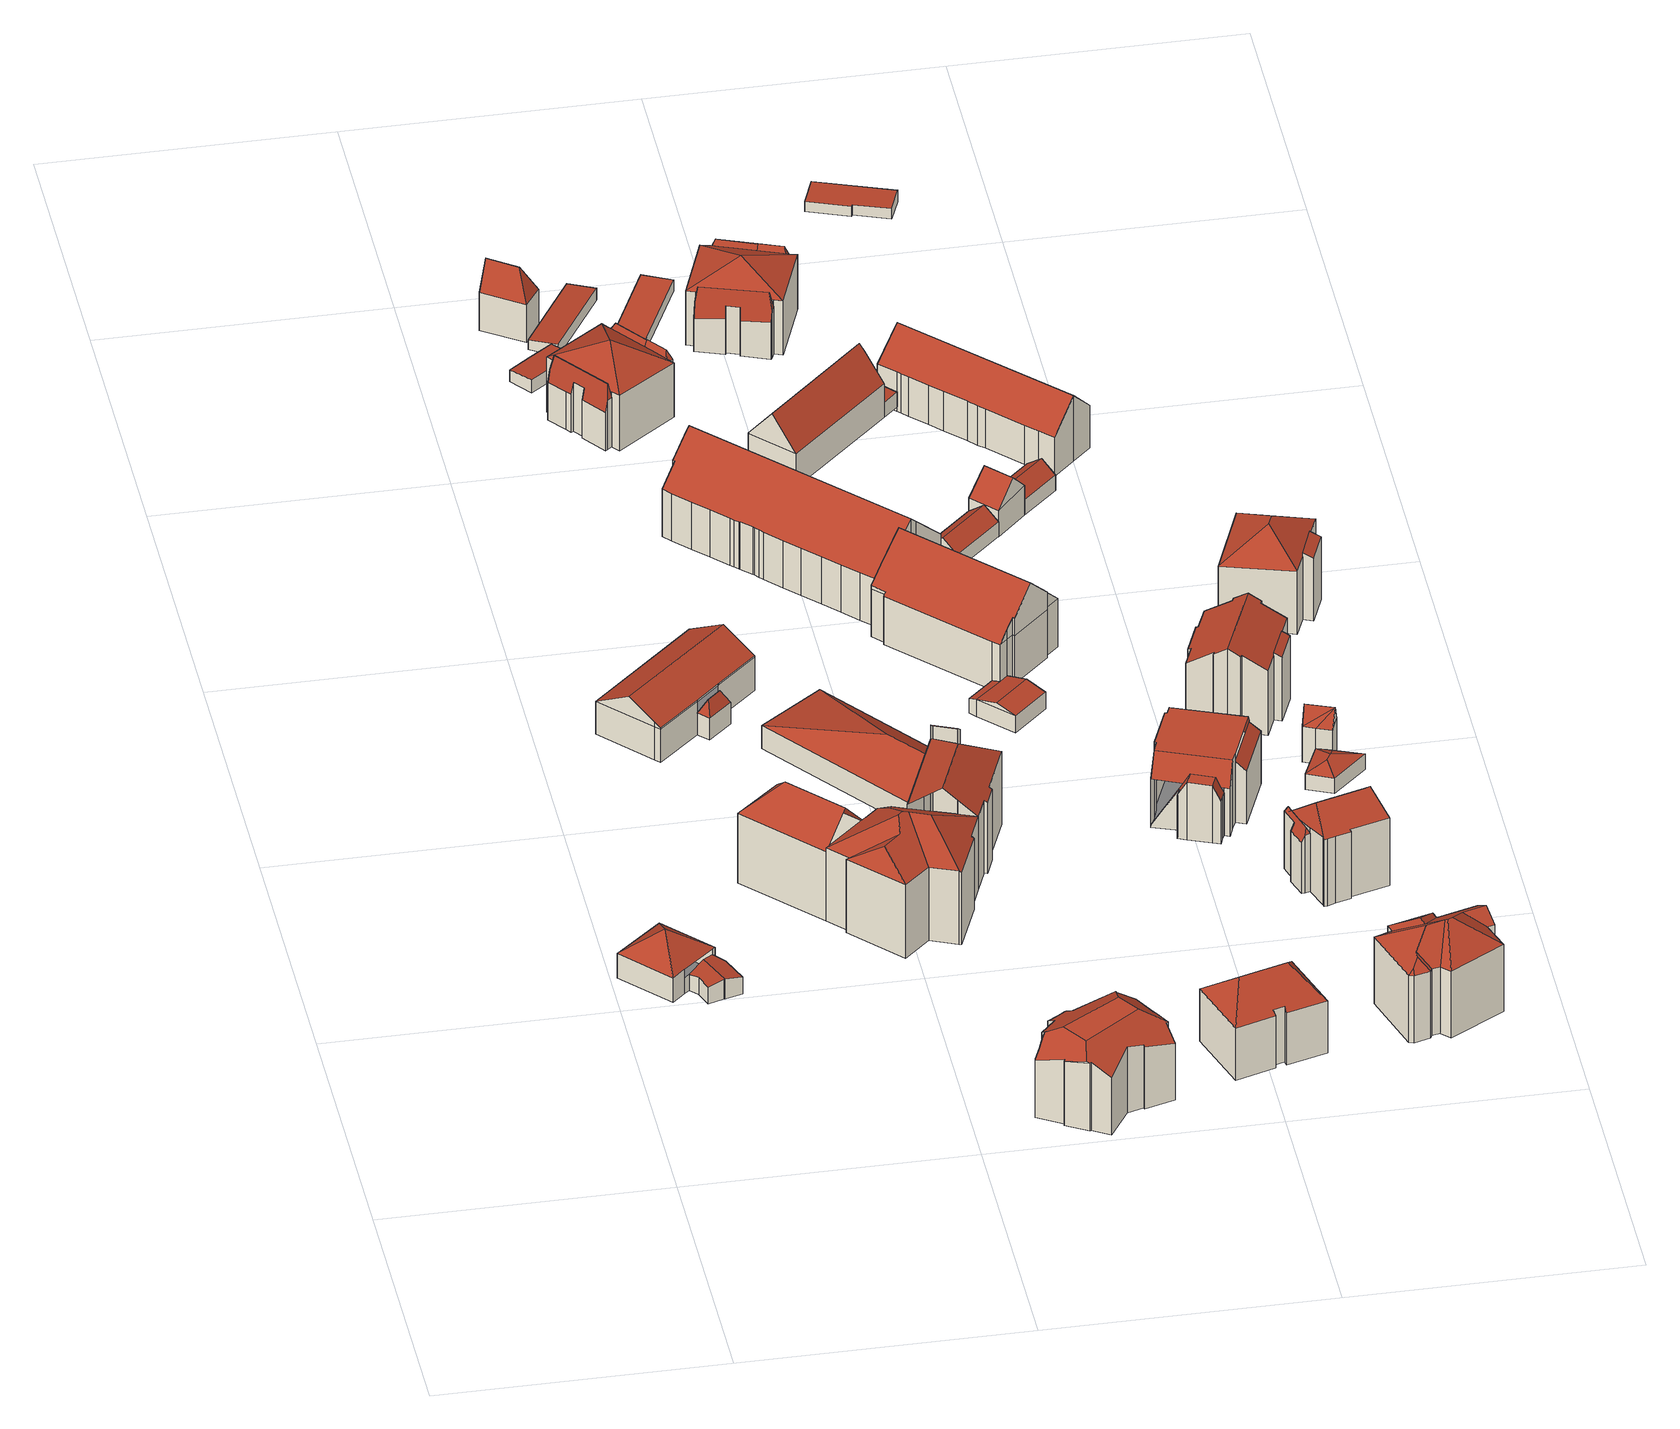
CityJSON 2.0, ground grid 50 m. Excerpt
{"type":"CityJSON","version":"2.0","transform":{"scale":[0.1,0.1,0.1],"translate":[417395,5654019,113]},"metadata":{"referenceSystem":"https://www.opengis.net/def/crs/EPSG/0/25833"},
"CityObjects":{
"building1":{"type":"Building","attributes":{"Gemeindeschluessel":14612000,"Geometrietyp2DReferenz":"3000","function":"31001_9998","roofType":"9999"},"children":["building1-1","building1-2"]},
"building1-1":{"type":"BuildingPart","attributes":{"Dachtyp_tdc":"tdcTentRoof","Dachneigung":38.1,"QualitaetDacherkennung":80,"Geometrietyp2DReferenz":"3000","measuredHeight":9.12,"roofType":"3500"},"parents":["building1"],"geometry":[{"type":"MultiSurface","lod":"2","boundaries":[[[0,1,2]],[[0,3,4,1]],[[3,5,6,4]],[[5,7,8,6]],[[7,9,10,8]],[[9,11,12,10]],[[11,13,12]],[[5,3,14]],[[7,5,14]],[[9,7,14]],[[3,0,11,9,14]],[[1,4,6,8,10,12,15]]],"semantics":{"surfaces":[{"type":"WallSurface"},{"type":"RoofSurface"},{"type":"GroundSurface"}],"values":[0,0,0,0,0,0,0,1,1,1,1,2]}}]},
"building1-2":{"type":"BuildingPart","attributes":{"Dachtyp_tdc":"tdcFreeFormRoof","Dachneigung":10.97,"QualitaetDacherkennung":78,"Geometrietyp2DReferenz":"3000","measuredHeight":3.93,"roofType":"5000"},"parents":["building1"],"geometry":[{"type":"MultiSurface","lod":"2","boundaries":[[[16,17,18,19]],[[17,2,1,18]],[[13,20,21,12]],[[20,22,23,21]],[[22,24,25,23]],[[24,26,27,25]],[[26,28,29,27]],[[28,16,19,29]],[[24,22,20,13,30]],[[30,17,2,17,16,28,26,24]],[[19,18,1,18,15,12,21,23,25,27,29]]],"semantics":{"surfaces":[{"type":"WallSurface"},{"type":"RoofSurface"},{"type":"GroundSurface"}],"values":[0,0,0,0,0,0,0,0,1,1,2]}}]},
"building2":{"type":"Building","attributes":{"Gemeindeschluessel":14612000,"Geometrietyp2DReferenz":"3000","function":"31001_3211","roofType":"9999"},"children":["building2-1","building2-2"]},
"building2-1":{"type":"BuildingPart","attributes":{"Dachtyp_tdc":"tdcGableRoof","Dachneigung":29.9,"QualitaetDacherkennung":83,"Geometrietyp2DReferenz":"3000","measuredHeight":10.41,"roofType":"3100"},"parents":["building2"],"geometry":[{"type":"MultiSurface","lod":"2","boundaries":[[[31,32,33,34]],[[32,35,36,37,33]],[[38,39,40,41,42]],[[39,43,44,40]],[[43,45,46,44]],[[45,31,34,46]],[[45,47,48,31]],[[49,50,51,48,47,52,53]],[[38,49,53,39]],[[39,53,52,43]],[[43,52,47,45]],[[32,51,50,35]],[[31,48,51,32]],[[35,50,49,38]],[[34,33,37,41,40,44,46]]],"semantics":{"surfaces":[{"type":"WallSurface"},{"type":"RoofSurface"},{"type":"GroundSurface"}],"values":[0,0,0,0,0,0,1,1,0,0,0,0,0,0,2]}}]},
"building2-2":{"type":"BuildingPart","attributes":{"Dachtyp_tdc":"tdcFreeFormRoof","Dachneigung":62.88,"QualitaetDacherkennung":18,"Geometrietyp2DReferenz":"3000","measuredHeight":6.8,"roofType":"5000"},"parents":["building2"],"geometry":[{"type":"MultiSurface","lod":"2","boundaries":[[[54,55,56,57]],[[55,42,41,56]],[[36,54,57,37]],[[58,59,36,42]],[[58,42,55]],[[59,58,55,54]],[[59,54,36]],[[57,56,41,37]]],"semantics":{"surfaces":[{"type":"WallSurface"},{"type":"RoofSurface"},{"type":"GroundSurface"}],"values":[0,0,0,1,1,1,1,2]}}]},
"building3":{"type":"Building","attributes":{"name":"44. Grundschule Dresden","Gemeindeschluessel":14612000,"Geometrietyp2DReferenz":"3000","function":"31001_3021","roofType":"9999"},"children":["building3-1","building3-2","building3-3","building3-4"]},
"building3-1":{"type":"BuildingPart","attributes":{"Dachtyp_tdc":"tdcFreeFormRoof","Dachneigung":32.84,"QualitaetDacherkennung":20,"Geometrietyp2DReferenz":"3000","measuredHeight":19.85,"roofType":"5000"},"parents":["building3"],"geometry":[{"type":"MultiSurface","lod":"2","boundaries":[[[60,61,62,63,64]],[[65,66,67,68,69]],[[66,70,71,67]],[[70,72,73,71]],[[74,75,76]],[[74,77,78,75]],[[77,79,80,78]],[[79,81,82,80]],[[81,83,84,82]],[[83,85,86,84]],[[85,87,88,86]],[[87,89,90,88]],[[89,60,64,90]],[[85,83,91,92]],[[83,81,79,77,74,91]],[[74,93,94,72,70,95,96,92,91]],[[70,66,95]],[[66,65,97,98,61,99,96,95]],[[61,60,100,99]],[[60,89,101,100]],[[89,87,101]],[[87,85,92,96,99,100,101]],[[64,63,68,67,71,73,102,75,78,80,82,84,86,88,90]]],"semantics":{"surfaces":[{"type":"WallSurface"},{"type":"RoofSurface"},{"type":"GroundSurface"}],"values":[0,0,0,0,0,0,0,0,0,0,0,0,0,1,1,1,1,1,1,1,1,1,2]}}]},
"building3-2":{"type":"BuildingPart","attributes":{"Dachtyp_tdc":"tdcPolyFlatRoof","Dachneigung":41.96,"QualitaetDacherkennung":24,"Geometrietyp2DReferenz":"3000","measuredHeight":18.06,"roofType":"2100"},"parents":["building3"],"geometry":[{"type":"MultiSurface","lod":"2","boundaries":[[[103,104,105,106,107]],[[108,109,110,111,112]],[[109,103,107,110]],[[109,108,104,103]],[[107,106,111,110]]],"semantics":{"surfaces":[{"type":"WallSurface"},{"type":"RoofSurface"},{"type":"GroundSurface"}],"values":[0,0,0,1,2]}}]},
"building3-3":{"type":"BuildingPart","attributes":{"Dachtyp_tdc":"tdcHipAndGableRoof","Dachneigung":39.45,"QualitaetDacherkennung":45,"Geometrietyp2DReferenz":"3000","measuredHeight":19.35,"roofType":"5000"},"parents":["building3"],"geometry":[{"type":"MultiSurface","lod":"2","boundaries":[[[113,114,115,116]],[[114,76,75,115]],[[117,118,119,73,72]],[[118,112,111,119]],[[105,120,121,106]],[[120,122,123,121]],[[122,124,125,123]],[[124,113,116,125]],[[120,105,112,126]],[[112,118,117,127,126]],[[127,93,76,114,113,124,122,120,126]],[[116,115,75,102,73,119,111,106,121,123,125]]],"semantics":{"surfaces":[{"type":"WallSurface"},{"type":"RoofSurface"},{"type":"GroundSurface"}],"values":[0,0,0,0,0,0,0,0,1,1,1,2]}}]},
"building3-4":{"type":"BuildingPart","attributes":{"Dachtyp_tdc":"tdcHipAndGableRoof","Dachneigung":47.66,"QualitaetDacherkennung":67,"Geometrietyp2DReferenz":"3000","measuredHeight":19.45,"roofType":"5000"},"parents":["building3"],"geometry":[{"type":"MultiSurface","lod":"2","boundaries":[[[62,128,129,63]],[[128,130,131,129]],[[130,69,68,131]],[[130,128,132]],[[128,62,98,133,132]],[[69,130,132,133,97]],[[63,129,131,68]]],"semantics":{"surfaces":[{"type":"WallSurface"},{"type":"RoofSurface"},{"type":"GroundSurface"}],"values":[0,0,0,1,1,1,2]}}]},
"building4":{"type":"Building","attributes":{"Dachtyp_tdc":"tdcFreeFormRoof","Gemeindeschluessel":14612000,"Dachneigung":32.87,"QualitaetDacherkennung":33,"Geometrietyp2DReferenz":"3000","measuredHeight":15.53,"function":"31001_9998","roofType":"5000"},"geometry":[{"type":"Solid","lod":"2","boundaries":[[[[134,135,136,137]],[[135,138,139,136]],[[138,140,141,139]],[[140,142,143,141]],[[142,144,145,143]],[[144,146,147,145]],[[146,148,149,147]],[[148,150,151,149]],[[150,152,153,151]],[[152,154,155,153]],[[154,156,157,155]],[[156,158,159,157]],[[158,160,161,159]],[[160,162,163,161]],[[162,164,165,163]],[[164,166,167,165]],[[166,168,169,167]],[[168,170,171,169]],[[170,172,173,171]],[[172,174,175,173]],[[174,176,177,175]],[[176,178,179,177]],[[180,181,182,183]],[[181,184,185,182]],[[184,186,187,185]],[[186,188,189,187]],[[188,134,137,189]],[[190,168,166,164,162,191,192,193]],[[193,194,195,186,184,181,180,178,176,174,172,170,190]],[[134,188,195,194,196,197,142,140,138,135]],[[192,191,160,158,156,154,152,150,148,146,144,197,196]],[[194,193,192,196]],[[144,142,197]],[[162,160,191]],[[170,168,190]],[[188,186,195]],[[137,136,139,141,143,145,147,149,151,153,155,157,159,161,163,165,167,169,171,173,175,177,179,183,182,185,187,189]],[[178,180,183,179]]]],"semantics":{"surfaces":[{"type":"WallSurface"},{"type":"RoofSurface"},{"type":"GroundSurface"}],"values":[[0,0,0,0,0,0,0,0,0,0,0,0,0,0,0,0,0,0,0,0,0,0,0,0,0,0,0,1,1,1,1,1,0,0,0,0,2,0]]}}]},
"building5":{"type":"Building","attributes":{"name":"44. Grundschule Dresden","Dachtyp_tdc":"tdcFreeFormRoof","Gemeindeschluessel":14612000,"Dachneigung":35.45,"QualitaetDacherkennung":7,"Geometrietyp2DReferenz":"3000","measuredHeight":9.6,"function":"31001_3021","roofType":"5000"},"geometry":[{"type":"Solid","lod":"2","boundaries":[[[[198,199,200,201]],[[199,202,203,200]],[[202,204,205,203]],[[204,206,207,205]],[[206,208,209,207]],[[208,210,211,209]],[[210,198,201,211]],[[212,208,206]],[[202,213,212,206,204]],[[199,198,210,208,212,213]],[[202,199,213]],[[201,200,203,205,207,209,211]]]],"semantics":{"surfaces":[{"type":"WallSurface"},{"type":"RoofSurface"},{"type":"GroundSurface"}],"values":[[0,0,0,0,0,0,0,1,1,1,0,2]]}}]},
"building6":{"type":"Building","attributes":{"Dachtyp_tdc":"tdcPolyFlatRoof","Gemeindeschluessel":14612000,"Dachneigung":3.49,"QualitaetDacherkennung":66,"Geometrietyp2DReferenz":"3000","measuredHeight":2.58,"function":"31001_9998","roofType":"2100"},"geometry":[{"type":"Solid","lod":"2","boundaries":[[[[214,215,216,217]],[[215,218,219,216]],[[218,220,221,219]],[[220,222,223,221]],[[222,224,225,223]],[[224,214,217,225]],[[224,222,220,218,215,214]],[[217,216,219,221,223,225]]]],"semantics":{"surfaces":[{"type":"WallSurface"},{"type":"RoofSurface"},{"type":"GroundSurface"}],"values":[[0,0,0,0,0,0,1,2]]}}]},
"building7":{"type":"Building","attributes":{"Dachtyp_tdc":"tdcFreeFormRoof","Gemeindeschluessel":14612000,"Dachneigung":66.02,"QualitaetDacherkennung":4,"Geometrietyp2DReferenz":"3000","measuredHeight":12.8,"function":"31001_9998","roofType":"5000"},"geometry":[{"type":"Solid","lod":"2","boundaries":[[[[226,227,228,229]],[[227,230,231,228]],[[230,232,233,231]],[[232,226,229,233]],[[234,232,230]],[[235,234,230,227]],[[235,227,226]],[[234,235,226,232]],[[229,228,231,233]]]],"semantics":{"surfaces":[{"type":"WallSurface"},{"type":"RoofSurface"},{"type":"GroundSurface"}],"values":[[0,0,0,0,1,1,0,1,2]]}}]},
"building8":{"type":"Building","attributes":{"Gemeindeschluessel":14612000,"Geometrietyp2DReferenz":"3000","function":"31001_9998","roofType":"9999"},"children":["building8-1","building8-2","building8-3","building8-4"]},
"building8-1":{"type":"BuildingPart","attributes":{"Dachtyp_tdc":"tdcFreeFormRoof","Dachneigung":66.09,"QualitaetDacherkennung":21,"Geometrietyp2DReferenz":"3000","measuredHeight":11.68,"roofType":"5000"},"parents":["building8"],"geometry":[{"type":"MultiSurface","lod":"2","boundaries":[[[236,237,238,239]],[[237,240,241,238]],[[240,242,243,241]],[[242,244,245,246,243]],[[247,244,242,240,237,248]],[[237,236,248]],[[236,249,250,247,248]],[[238,241,243,246,251,252,239]]],"semantics":{"surfaces":[{"type":"WallSurface"},{"type":"RoofSurface"},{"type":"GroundSurface"}],"values":[0,0,0,0,1,1,1,2]}}]},
"building8-2":{"type":"BuildingPart","attributes":{"Dachtyp_tdc":"tdcFreeFormRoof","Dachneigung":79.35,"QualitaetDacherkennung":41,"Geometrietyp2DReferenz":"3000","measuredHeight":12.61,"roofType":"5000"},"parents":["building8"],"geometry":[{"type":"MultiSurface","lod":"2","boundaries":[[[253,254,255,256]],[[254,257,258,255]],[[257,259,260,258]],[[259,261,262,260]],[[261,263,264,262]],[[263,265,266,264]],[[267,268,269,270]],[[268,271,272,269]],[[271,273,274,272]],[[273,253,256,274]],[[268,267,275]],[[267,265,276,275]],[[265,263,276]],[[263,261,259,257,254,253,273,271,268,275,276]],[[256,255,258,260,262,264,266,270,269,272,274]]],"semantics":{"surfaces":[{"type":"WallSurface"},{"type":"RoofSurface"},{"type":"GroundSurface"}],"values":[0,0,0,0,0,0,0,0,0,0,1,1,1,1,2]}}]},
"building8-3":{"type":"BuildingPart","attributes":{"Dachtyp_tdc":"tdcFreeFormRoof","Dachneigung":68.97,"QualitaetDacherkennung":28,"Geometrietyp2DReferenz":"3000","measuredHeight":11.76,"roofType":"5000"},"parents":["building8"],"geometry":[{"type":"MultiSurface","lod":"2","boundaries":[[[277,278,279,280]],[[245,281,282,246]],[[281,277,280,282]],[[283,250,284,278,285]],[[285,278,277]],[[277,281,244,283,285]],[[245,244,281]],[[280,279,252,251,246,282]]],"semantics":{"surfaces":[{"type":"WallSurface"},{"type":"RoofSurface"},{"type":"GroundSurface"}],"values":[0,0,0,1,1,1,0,2]}}]},
"building8-4":{"type":"BuildingPart","attributes":{"Dachtyp_tdc":"tdcTentRoof","Dachneigung":31.53,"QualitaetDacherkennung":40,"Geometrietyp2DReferenz":"3000","measuredHeight":14.71,"roofType":"3500"},"parents":["building8"],"geometry":[{"type":"MultiSurface","lod":"2","boundaries":[[[286,236,239]],[[287,279,278]],[[287,288,289,279]],[[288,290,291,289]],[[290,292,270,291]],[[292,267,270]],[[293,294,295,266,265]],[[294,296,297,295]],[[296,286,239,297]],[[288,287,298,286,296,299]],[[290,288,299]],[[294,293,292,290,299]],[[296,294,299]],[[239,252,279,289,291,270,266,295,297]]],"semantics":{"surfaces":[{"type":"WallSurface"},{"type":"RoofSurface"},{"type":"GroundSurface"}],"values":[0,0,0,0,0,0,0,0,0,1,1,1,1,2]}}]},
"building9":{"type":"Building","attributes":{"Dachtyp_tdc":"tdcPolyFlatRoof","Gemeindeschluessel":14612000,"Dachneigung":4.59,"QualitaetDacherkennung":73,"Geometrietyp2DReferenz":"3000","measuredHeight":2.27,"function":"31001_2463","roofType":"2100"},"geometry":[{"type":"Solid","lod":"2","boundaries":[[[[300,301,302,303]],[[301,304,305,302]],[[304,306,307,305]],[[306,300,303,307]],[[306,304,301,300]],[[303,302,305,307]]]],"semantics":{"surfaces":[{"type":"WallSurface"},{"type":"RoofSurface"},{"type":"GroundSurface"}],"values":[[0,0,0,0,1,2]]}}]},
"building10":{"type":"Building","attributes":{"Dachtyp_tdc":"tdcGableRoof","Gemeindeschluessel":14612000,"Dachneigung":45.06,"QualitaetDacherkennung":72,"Geometrietyp2DReferenz":"3000","measuredHeight":17.37,"function":"31001_9998","roofType":"3100"},"geometry":[{"type":"Solid","lod":"2","boundaries":[[[[308,309,310,311]],[[309,312,313,310]],[[312,314,315,313]],[[314,316,317,315]],[[316,318,319,317]],[[318,320,321,319]],[[320,322,323,321]],[[322,324,325,323]],[[324,326,327,325]],[[326,328,329,327]],[[328,330,331,329]],[[330,332,333,331]],[[332,334,335,333]],[[334,336,337,335]],[[336,338,339,337]],[[338,340,341,339]],[[340,342,343,341]],[[342,344,345,343]],[[344,346,347,345]],[[346,348,349,347]],[[348,350,351,349]],[[350,352,353,351]],[[352,354,355,353]],[[354,356,357,355]],[[356,358,359,357]],[[358,360,361,359]],[[360,362,363,361]],[[362,308,311,363]],[[358,356,354,352,350,348,346]],[[346,344,342,340,338,336,334,332,330,328,326,324,322,320,318,316,314,312,309,308,362,360,358]],[[311,310,313,315,317,319,321,323,325,327,329,331,333,335,337,339,341,343,345,347,349,351,353,355,357,359,361,363]]]],"semantics":{"surfaces":[{"type":"WallSurface"},{"type":"RoofSurface"},{"type":"GroundSurface"}],"values":[[0,0,0,0,0,0,0,0,0,0,0,0,0,0,0,0,0,0,0,0,0,0,0,0,0,0,0,0,1,1,2]]}}]},
"building11":{"type":"Building","attributes":{"Dachtyp_tdc":"tdcFreeFormRoof","Gemeindeschluessel":14612000,"Dachneigung":39.02,"QualitaetDacherkennung":88,"Geometrietyp2DReferenz":"3000","measuredHeight":15.25,"function":"31001_9998","roofType":"5000"},"geometry":[{"type":"Solid","lod":"2","boundaries":[[[[364,365,366,367]],[[365,368,369,366]],[[368,370,371,369]],[[370,372,373,371]],[[372,374,375,373]],[[374,376,377,375]],[[376,378,379,377]],[[378,364,367,379]],[[364,378,380]],[[374,381,376]],[[381,380,378,376]],[[381,374,372,370,368,365,364,380]],[[367,366,369,371,373,375,377,379]]]],"semantics":{"surfaces":[{"type":"WallSurface"},{"type":"RoofSurface"},{"type":"GroundSurface"}],"values":[[0,0,0,0,0,0,0,0,1,1,1,1,2]]}}]},
"building12":{"type":"Building","attributes":{"Dachtyp_tdc":"tdcPolyFlatRoof","Gemeindeschluessel":14612000,"Dachneigung":0,"QualitaetDacherkennung":73,"Geometrietyp2DReferenz":"3000","measuredHeight":2.23,"function":"31001_2463","roofType":"1000"},"geometry":[{"type":"Solid","lod":"2","boundaries":[[[[382,383,384,385]],[[383,386,387,384]],[[386,388,389,387]],[[388,382,385,389]],[[388,386,383,382]],[[385,384,387,389]]]],"semantics":{"surfaces":[{"type":"WallSurface"},{"type":"RoofSurface"},{"type":"GroundSurface"}],"values":[[0,0,0,0,1,2]]}}]},
"building13":{"type":"Building","attributes":{"Gemeindeschluessel":14612000,"Geometrietyp2DReferenz":"3000","function":"31001_9998","roofType":"9999"},"children":["building13-1","building13-2"]},
"building13-1":{"type":"BuildingPart","attributes":{"Dachtyp_tdc":"tdcPolyFlatRoof","Dachneigung":13.93,"QualitaetDacherkennung":48,"Geometrietyp2DReferenz":"3000","measuredHeight":3.28,"roofType":"2100"},"parents":["building13"],"geometry":[{"type":"MultiSurface","lod":"2","boundaries":[[[390,391,392,393]],[[394,395,396,397]],[[395,390,393,396]],[[395,394,391,390]],[[393,392,397,396]]],"semantics":{"surfaces":[{"type":"WallSurface"},{"type":"RoofSurface"},{"type":"GroundSurface"}],"values":[0,0,0,1,2]}}]},
"building13-2":{"type":"BuildingPart","attributes":{"Dachtyp_tdc":"tdcGableRoof","Dachneigung":15.24,"QualitaetDacherkennung":83,"Geometrietyp2DReferenz":"3000","measuredHeight":4.37,"roofType":"3100"},"parents":["building13"],"geometry":[{"type":"MultiSurface","lod":"2","boundaries":[[[398,399,400,401]],[[399,394,397,400]],[[402,398,401,403]],[[394,399,404]],[[398,402,405]],[[399,398,405,404]],[[402,394,404,405]],[[401,400,397,392,403]]],"semantics":{"surfaces":[{"type":"WallSurface"},{"type":"RoofSurface"},{"type":"GroundSurface"}],"values":[0,0,0,0,0,1,1,2]}}]},
"building14":{"type":"Building","attributes":{"Dachtyp_tdc":"tdcFreeFormRoof","Gemeindeschluessel":14612000,"Dachneigung":44.87,"QualitaetDacherkennung":65,"Geometrietyp2DReferenz":"3000","measuredHeight":17.41,"function":"31001_9998","roofType":"5000"},"geometry":[{"type":"Solid","lod":"2","boundaries":[[[[406,407,408,409]],[[407,410,411,408]],[[410,412,413,411]],[[412,414,415,413]],[[414,416,417,415]],[[416,418,419,417]],[[418,420,421,419]],[[420,422,423,421]],[[422,424,425,423]],[[424,426,427,425]],[[426,360,428,427]],[[360,429,430,428]],[[429,431,432,430]],[[431,433,434,432]],[[433,435,436,434]],[[435,406,409,436]],[[437,438,439,440,441,442,443,444,445]],[[422,420,418,446,447,448,444,443,449,450,451]],[[422,451,424]],[[424,451,450,426]],[[426,450,449,360]],[[360,449,443,442,429]],[[410,445,444,448,412]],[[412,448,447,414]],[[414,447,446,416]],[[416,446,418]],[[429,442,441,431]],[[431,441,440,433]],[[433,440,439,435]],[[435,439,438,406]],[[406,438,437,407]],[[407,437,445,410]],[[409,408,411,413,415,417,419,421,423,425,427,428,430,432,434,436]]]],"semantics":{"surfaces":[{"type":"WallSurface"},{"type":"RoofSurface"},{"type":"GroundSurface"}],"values":[[0,0,0,0,0,0,0,0,0,0,0,0,0,0,0,0,1,1,0,0,0,0,0,0,0,0,0,0,0,0,0,0,2]]}}]},
"building15":{"type":"Building","attributes":{"name":"Gutshof Hauber","Dachtyp_tdc":"tdcGableRoof","Gemeindeschluessel":14612000,"Dachneigung":50.92,"QualitaetDacherkennung":67,"Geometrietyp2DReferenz":"3000","measuredHeight":12.71,"function":"31001_2071","roofType":"3100"},"geometry":[{"type":"Solid","lod":"2","boundaries":[[[[452,453,454,455]],[[453,456,457,454]],[[456,458,459,457]],[[458,460,461,459]],[[460,452,455,461]],[[462,463,464,465]],[[456,466,464,463,458]],[[453,466,456]],[[452,465,464,466,453]],[[460,462,465,452]],[[458,463,462,460]],[[455,454,457,459,461]]]],"semantics":{"surfaces":[{"type":"WallSurface"},{"type":"RoofSurface"},{"type":"GroundSurface"}],"values":[[0,0,0,0,0,1,1,0,0,0,0,2]]}}]},
"building16":{"type":"Building","attributes":{"Gemeindeschluessel":14612000,"Geometrietyp2DReferenz":"3000","function":"31001_9998","roofType":"9999"},"children":["building16-1","building16-2","building16-3","building16-4"]},
"building16-1":{"type":"BuildingPart","attributes":{"Dachtyp_tdc":"tdcFreeFormRoof","Dachneigung":79.81,"QualitaetDacherkennung":26,"Geometrietyp2DReferenz":"3000","measuredHeight":12.44,"roofType":"5000"},"parents":["building16"],"geometry":[{"type":"MultiSurface","lod":"2","boundaries":[[[467,468,469,470]],[[468,471,472,469]],[[471,473,474,472]],[[473,475,476,474]],[[475,477,478,476]],[[477,479,480,478]],[[479,481,482,480]],[[481,483,484,482]],[[485,467,470,486]],[[483,481,487]],[[481,479,477,475,473,471,468,467,488,487]],[[467,485,488]],[[485,483,487,488]],[[470,469,472,474,476,478,480,482,484,486]]],"semantics":{"surfaces":[{"type":"WallSurface"},{"type":"RoofSurface"},{"type":"GroundSurface"}],"values":[0,0,0,0,0,0,0,0,0,1,1,1,1,2]}}]},
"building16-2":{"type":"BuildingPart","attributes":{"Dachtyp_tdc":"tdcFreeFormRoof","Dachneigung":68.43,"QualitaetDacherkennung":24,"Geometrietyp2DReferenz":"3000","measuredHeight":11.63,"roofType":"5000"},"parents":["building16"],"geometry":[{"type":"MultiSurface","lod":"2","boundaries":[[[489,490,491,492]],[[490,493,494,491]],[[493,495,496,494]],[[497,489,492,498]],[[499,495,493,490,489,500]],[[489,497,500]],[[497,501,499,500]],[[492,491,494,496,502,503,498]]],"semantics":{"surfaces":[{"type":"WallSurface"},{"type":"RoofSurface"},{"type":"GroundSurface"}],"values":[0,0,0,0,1,1,1,2]}}]},
"building16-3":{"type":"BuildingPart","attributes":{"Dachtyp_tdc":"tdcFreeFormRoof","Dachneigung":69.84,"QualitaetDacherkennung":19,"Geometrietyp2DReferenz":"3000","measuredHeight":11.57,"roofType":"5000"},"parents":["building16"],"geometry":[{"type":"MultiSurface","lod":"2","boundaries":[[[504,505,506,507]],[[505,508,509,506]],[[495,504,507,496]],[[499,510,508,511]],[[508,505,511]],[[505,504,495,499,511]],[[507,506,509,503,502,496]]],"semantics":{"surfaces":[{"type":"WallSurface"},{"type":"RoofSurface"},{"type":"GroundSurface"}],"values":[0,0,0,1,1,1,2]}}]},
"building16-4":{"type":"BuildingPart","attributes":{"Dachtyp_tdc":"tdcTentRoof","Dachneigung":27.9,"QualitaetDacherkennung":40,"Geometrietyp2DReferenz":"3000","measuredHeight":14.34,"roofType":"3500"},"parents":["building16"],"geometry":[{"type":"MultiSurface","lod":"2","boundaries":[[[512,513,497,498,514]],[[515,509,508]],[[515,516,517,509]],[[516,518,519,517]],[[518,520,486,519]],[[520,485,486]],[[521,484,483]],[[521,522,523,484]],[[522,524,525,523]],[[524,512,514,525]],[[516,515,513,512,524,526]],[[518,516,526]],[[522,521,520,518,526]],[[524,522,526]],[[514,498,503,509,517,519,486,484,523,525]]],"semantics":{"surfaces":[{"type":"WallSurface"},{"type":"RoofSurface"},{"type":"GroundSurface"}],"values":[0,0,0,0,0,0,0,0,0,0,1,1,1,1,2]}}]},
"building17":{"type":"Building","attributes":{"Dachtyp_tdc":"tdcGableRoof","Gemeindeschluessel":14612000,"Dachneigung":37.43,"QualitaetDacherkennung":84,"Geometrietyp2DReferenz":"3000","measuredHeight":5.11,"function":"31001_2000","roofType":"3100"},"geometry":[{"type":"Solid","lod":"2","boundaries":[[[[527,528,529,530]],[[528,531,532,529]],[[531,533,534,532]],[[533,527,530,534]],[[531,528,535]],[[527,533,536]],[[528,527,536,535]],[[533,531,535,536]],[[530,529,532,534]]]],"semantics":{"surfaces":[{"type":"WallSurface"},{"type":"RoofSurface"},{"type":"GroundSurface"}],"values":[[0,0,0,0,0,0,1,1,2]]}}]},
"building18":{"type":"Building","attributes":{"Gemeindeschluessel":14612000,"Geometrietyp2DReferenz":"3000","function":"31001_9998","roofType":"9999"},"children":["building18-1","building18-2","building18-3"]},
"building18-1":{"type":"BuildingPart","attributes":{"Dachtyp_tdc":"tdcCutGableRoof","Dachneigung":0.084,"QualitaetDacherkennung":57,"Geometrietyp2DReferenz":"3000","measuredHeight":13.43,"roofType":"9999"},"parents":["building18"],"geometry":[{"type":"MultiSurface","lod":"2","boundaries":[[[537,538,539,540,541]],[[542,543,544,545,546]],[[543,547,548,544]],[[547,549,550,548]],[[549,551,552,550]],[[551,553,554,552]],[[553,555,556,554]],[[555,557,558,556]],[[557,559,560,558]],[[559,561,562,560]],[[561,563,564,562]],[[563,565,566,564]],[[565,567,566]],[[568,569,570,571,572]],[[569,537,541,570]],[[573,565,563,561,559,557,555]],[[543,542,574,575,576,577,538,537,569]],[[555,553,551,549,547,543,569,568,573]],[[541,540,578,579,545,544,548,550,552,554,556,558,560,562,564,566,580,571,570]]],"semantics":{"surfaces":[{"type":"WallSurface"},{"type":"RoofSurface"},{"type":"GroundSurface"}],"values":[0,0,0,0,0,0,0,0,0,0,0,0,0,0,0,1,1,1,2]}}]},
"building18-2":{"type":"BuildingPart","attributes":{"Dachtyp_tdc":"tdcCutGableRoof","Dachneigung":1.4,"QualitaetDacherkennung":45,"Geometrietyp2DReferenz":"3000","measuredHeight":11.4,"roofType":"9999"},"parents":["building18"],"geometry":[{"type":"MultiSurface","lod":"2","boundaries":[[[581,582,583,584]],[[582,585,586,583]],[[585,546,545,586]],[[539,587,588,540]],[[587,589,590,588]],[[589,591,592,590]],[[591,593,594,592]],[[593,595,596,594]],[[595,581,584,596]],[[597,574,546,585,582,581,595]],[[593,591,589,587,539,577,598]],[[595,593,598,597]],[[584,583,586,545,579,578,540,588,590,592,594,596]]],"semantics":{"surfaces":[{"type":"WallSurface"},{"type":"RoofSurface"},{"type":"GroundSurface"}],"values":[0,0,0,0,0,0,0,0,0,1,1,1,2]}}]},
"building18-3":{"type":"BuildingPart","attributes":{"Dachtyp_tdc":"tdcPolyFlatRoof","Dachneigung":37.98,"QualitaetDacherkennung":44,"Geometrietyp2DReferenz":"3000","measuredHeight":11.91,"roofType":"2100"},"parents":["building18"],"geometry":[{"type":"MultiSurface","lod":"2","boundaries":[[[599,572,571,600]],[[567,601,602,566]],[[601,599,600,602]],[[601,567,603,572,599]],[[600,571,580,566,602]]],"semantics":{"surfaces":[{"type":"WallSurface"},{"type":"RoofSurface"},{"type":"GroundSurface"}],"values":[0,0,0,1,2]}}]},
"building19":{"type":"Building","attributes":{"name":"Gutshof Hauber","Gemeindeschluessel":14612000,"Dachtyp_tdc":"tdcPolyFlatRoof","Dachneigung":3.34,"QualitaetDacherkennung":50,"Geometrietyp2DReferenz":"3000","measuredHeight":3.11,"function":"31001_2071","roofType":"2100"},"geometry":[{"type":"Solid","lod":"2","boundaries":[[[[604,605,454,457]],[[605,606,607,454]],[[606,608,609,607]],[[608,604,457,609]],[[608,606,605,604]],[[457,454,607,609]]]],"semantics":{"surfaces":[{"type":"WallSurface"},{"type":"RoofSurface"},{"type":"GroundSurface"}],"values":[[0,0,0,0,1,2]]}}]},
"building20":{"type":"Building","attributes":{"Dachtyp_tdc":"tdcGableRoof","Gemeindeschluessel":14612000,"Dachneigung":44.51,"QualitaetDacherkennung":77,"Geometrietyp2DReferenz":"3000","measuredHeight":9.22,"function":"31001_2000","roofType":"3100"},"geometry":[{"type":"Solid","lod":"2","boundaries":[[[[610,611,612,613]],[[611,614,615,612]],[[614,616,617,615]],[[616,610,613,617]],[[614,611,618]],[[610,616,619]],[[611,610,619,618]],[[616,614,618,619]],[[613,612,615,617]]]],"semantics":{"surfaces":[{"type":"WallSurface"},{"type":"RoofSurface"},{"type":"GroundSurface"}],"values":[[0,0,0,0,0,0,1,1,2]]}}]},
"building21":{"type":"Building","attributes":{"Dachtyp_tdc":"tdcFreeFormRoof","Gemeindeschluessel":14612000,"Dachneigung":33.39,"QualitaetDacherkennung":39,"Geometrietyp2DReferenz":"3000","measuredHeight":17.59,"function":"31001_9998","roofType":"5000"},"geometry":[{"type":"Solid","lod":"2","boundaries":[[[[620,621,622,623]],[[621,624,625,622]],[[624,626,627,625]],[[626,628,629,627]],[[628,630,631,629]],[[630,632,633,631]],[[632,634,635,633]],[[634,636,637,635]],[[636,638,639,637]],[[640,641,636,634]],[[642,640,634,632]],[[642,632,630]],[[643,644,645,641,640,642,630,628]],[[646,643,628,626]],[[646,626,624]],[[644,643,646,624,621]],[[647,648,644,621,620]],[[649,650,651,647,620,652]],[[649,652,653]],[[650,649,653,654]],[[651,650,654,655]],[[648,647,651,655,656]],[[645,644,648,656,638]],[[641,645,638,636]],[[639,657,658,659,660,661,623,622,625,627,629,631,633,635,637]],[[638,656,657,639]],[[656,655,658,657]],[[655,654,659,658]],[[654,653,660,659]],[[653,652,661,660]],[[652,620,623,661]]]],"semantics":{"surfaces":[{"type":"WallSurface"},{"type":"RoofSurface"},{"type":"GroundSurface"}],"values":[[0,0,0,0,0,0,0,0,0,1,1,0,1,1,1,1,1,1,1,1,1,1,1,1,2,0,0,0,0,0,0]]}}]},
"building22":{"type":"Building","attributes":{"Gemeindeschluessel":14612000,"Geometrietyp2DReferenz":"3000","function":"31001_9998","roofType":"9999"},"children":["building22-1","building22-2"]},
"building22-1":{"type":"BuildingPart","attributes":{"Dachtyp_tdc":"tdcHipAndGableRoof","Dachneigung":39.18,"QualitaetDacherkennung":44,"Geometrietyp2DReferenz":"3000","measuredHeight":15.39,"roofType":"5000"},"parents":["building22"],"geometry":[{"type":"MultiSurface","lod":"2","boundaries":[[[662,663,664,665]],[[663,666,667,664]],[[666,668,669,667]],[[668,670,671,669]],[[670,672,673,671]],[[672,674,675,673]],[[674,676,677,675]],[[676,678,679,677]],[[678,680,681,679]],[[680,682,683,681]],[[682,684,685,686,683]],[[687,688,689,690]],[[688,691,692,689]],[[691,662,665,692]],[[687,693,684,682,694]],[[682,680,678,676,674,672,670,668,694]],[[668,666,663,662,691,688,687,694]],[[665,664,667,669,671,673,675,677,679,681,683,686,690,689,692]]],"semantics":{"surfaces":[{"type":"WallSurface"},{"type":"RoofSurface"},{"type":"GroundSurface"}],"values":[0,0,0,0,0,0,0,0,0,0,0,0,0,0,1,1,1,2]}}]},
"building22-2":{"type":"BuildingPart","attributes":{"Dachtyp_tdc":"tdcFreeFormRoof","Dachneigung":64.97,"QualitaetDacherkennung":38,"Geometrietyp2DReferenz":"3000","measuredHeight":12.44,"roofType":"5000"},"parents":["building22"],"geometry":[{"type":"MultiSurface","lod":"2","boundaries":[[[695,696,697,698]],[[696,699,687,690,697]],[[685,700,701,686]],[[700,702,703,701]],[[702,704,705,703]],[[704,695,698,705]],[[700,685,706]],[[685,693,699,707,706]],[[699,696,707]],[[696,695,704,702,700,706,707]],[[698,697,690,686,701,703,705]]],"semantics":{"surfaces":[{"type":"WallSurface"},{"type":"RoofSurface"},{"type":"GroundSurface"}],"values":[0,0,0,0,0,0,1,1,1,1,2]}}]},
"building23":{"type":"Building","attributes":{"Dachtyp_tdc":"tdcGableRoof","Gemeindeschluessel":14612000,"Dachneigung":37.47,"QualitaetDacherkennung":72,"Geometrietyp2DReferenz":"3000","measuredHeight":5.16,"function":"31001_2000","roofType":"3100"},"geometry":[{"type":"Solid","lod":"2","boundaries":[[[[708,709,710,615]],[[709,711,712,710]],[[711,713,617,712]],[[713,708,615,617]],[[711,709,714]],[[708,713,715]],[[709,708,715,714]],[[713,711,714,715]],[[615,710,712,617]]]],"semantics":{"surfaces":[{"type":"WallSurface"},{"type":"RoofSurface"},{"type":"GroundSurface"}],"values":[[0,0,0,0,0,0,1,1,2]]}}]},
"building24":{"type":"Building","attributes":{"name":"Gutshof Hauber","Gemeindeschluessel":14612000,"Geometrietyp2DReferenz":"3000","function":"31001_2071","roofType":"9999"},"children":["building24-1","building24-2"]},
"building24-1":{"type":"BuildingPart","attributes":{"Dachtyp_tdc":"tdcGableRoof","Dachneigung":44.7,"QualitaetDacherkennung":74,"Geometrietyp2DReferenz":"3000","measuredHeight":13.01,"roofType":"3100"},"parents":["building24"],"geometry":[{"type":"MultiSurface","lod":"2","boundaries":[[[716,717,718,719]],[[717,720,721,718]],[[720,722,723,721]],[[722,724,725,723]],[[724,726,727,725]],[[726,728,729,727]],[[728,730,731,729]],[[730,732,733,731]],[[732,734,735,736,733]],[[730,728,726,724,722,720,717,716,737,738,739,740,741,742]],[[742,743,744,734,732,730]],[[745,746,747,748,749,750,751,752,719,718,721,723,725,727,729,731,733,736]],[[744,745,753]],[[744,743,746,745]],[[743,742,747,746]],[[742,741,748,747]],[[741,740,749,748]],[[740,739,750,749]],[[739,738,751,750]],[[738,737,752,751]],[[737,716,719,752]]],"semantics":{"surfaces":[{"type":"WallSurface"},{"type":"RoofSurface"},{"type":"GroundSurface"}],"values":[0,0,0,0,0,0,0,0,0,1,1,2,0,0,0,0,0,0,0,0,0]}}]},
"building24-2":{"type":"BuildingPart","attributes":{"Dachtyp_tdc":"tdcPolyFlatRoof","Dachneigung":0,"QualitaetDacherkennung":61,"Geometrietyp2DReferenz":"3000","measuredHeight":4.13,"roofType":"1000"},"parents":["building24"],"geometry":[{"type":"MultiSurface","lod":"2","boundaries":[[[735,754,755,736]],[[754,756,757,755]],[[756,753,745,757]],[[756,754,735,753]],[[745,736,755,757]]],"semantics":{"surfaces":[{"type":"WallSurface"},{"type":"RoofSurface"},{"type":"GroundSurface"}],"values":[0,0,0,1,2]}}]},
"building25":{"type":"Building","attributes":{"Gemeindeschluessel":14612000,"Geometrietyp2DReferenz":"3000","function":"31001_9998","roofType":"9999"},"children":["building25-1","building25-2"]},
"building25-1":{"type":"BuildingPart","attributes":{"Dachtyp_tdc":"tdcGableRoof","Dachneigung":30.25,"QualitaetDacherkennung":38,"Geometrietyp2DReferenz":"3000","measuredHeight":16.33,"roofType":"3100"},"parents":["building25"],"geometry":[{"type":"MultiSurface","lod":"2","boundaries":[[[758,759,760,761]],[[762,763,764,765]],[[763,766,767,764]],[[766,768,769,767]],[[768,770,771,769]],[[770,772,773,771]],[[772,774,775,773]],[[774,776,777,775]],[[776,778,779,777]],[[778,780,781,779]],[[780,782,783,781]],[[782,784,785,783]],[[784,786,787,785]],[[786,788,789,787]],[[788,790,791,789]],[[790,792,793,791]],[[792,794,795,793]],[[794,796,797,795]],[[796,758,761,797]],[[792,790,788,786,784,782,780,778,776,774,772,770]],[[770,768,766,763,762,759,758,796,794,792]],[[761,760,765,764,767,769,771,773,775,777,779,781,783,785,787,789,791,793,795,797]]],"semantics":{"surfaces":[{"type":"WallSurface"},{"type":"RoofSurface"},{"type":"GroundSurface"}],"values":[0,0,0,0,0,0,0,0,0,0,0,0,0,0,0,0,0,0,0,1,1,2]}}]},
"building25-2":{"type":"BuildingPart","attributes":{"Dachtyp_tdc":"tdcPolyFlatRoof","Dachneigung":24.28,"QualitaetDacherkennung":55,"Geometrietyp2DReferenz":"3000","measuredHeight":13.23,"roofType":"2100"},"parents":["building25"],"geometry":[{"type":"MultiSurface","lod":"2","boundaries":[[[798,799,765,800]],[[799,762,765]],[[801,802,803,760,759]],[[802,798,800,803]],[[802,801,799,798]],[[800,765,760,803]]],"semantics":{"surfaces":[{"type":"WallSurface"},{"type":"RoofSurface"},{"type":"GroundSurface"}],"values":[0,0,0,0,1,2]}}]},
"building26":{"type":"Building","attributes":{"Dachtyp_tdc":"tdcFreeFormRoof","Gemeindeschluessel":14612000,"Dachneigung":26.53,"QualitaetDacherkennung":35,"Geometrietyp2DReferenz":"3000","measuredHeight":4.63,"function":"31001_9998","roofType":"5000"},"geometry":[{"type":"Solid","lod":"2","boundaries":[[[[804,805,806,807]],[[805,808,809,806]],[[808,810,811,809]],[[810,812,813,811]],[[812,804,807,813]],[[814,815,812,810]],[[808,814,810]],[[814,808,805]],[[815,814,805,804]],[[815,804,812]],[[807,806,809,811,813]]]],"semantics":{"surfaces":[{"type":"WallSurface"},{"type":"RoofSurface"},{"type":"GroundSurface"}],"values":[[0,0,0,0,0,1,1,1,1,1,2]]}}]},
"building27":{"type":"Building","attributes":{"Dachtyp_tdc":"tdcFreeFormRoof","Gemeindeschluessel":14612000,"Dachneigung":62.64,"QualitaetDacherkennung":17,"Geometrietyp2DReferenz":"3000","measuredHeight":10.33,"function":"31001_9998","roofType":"5000"},"geometry":[{"type":"Solid","lod":"2","boundaries":[[[[816,817,818,819]],[[817,820,821,818]],[[820,822,823,821]],[[822,824,825,823]],[[824,816,819,825]],[[826,827,824]],[[826,824,822]],[[822,820,826]],[[826,817,816,827]],[[824,827,816]],[[817,826,820]],[[819,818,821,823,825]]]],"semantics":{"surfaces":[{"type":"WallSurface"},{"type":"RoofSurface"},{"type":"GroundSurface"}],"values":[[0,0,0,0,0,1,1,1,1,0,0,2]]}}]},
"building28":{"type":"Building","attributes":{"Dachtyp_tdc":"tdcPolyFlatRoof","Gemeindeschluessel":14612000,"Dachneigung":3.8,"QualitaetDacherkennung":58,"Geometrietyp2DReferenz":"3000","measuredHeight":2.35,"function":"31001_2000","roofType":"2100"},"geometry":[{"type":"Solid","lod":"2","boundaries":[[[[828,829,830,831]],[[829,832,833,830]],[[832,834,835,833]],[[834,836,837,835]],[[836,838,839,837]],[[838,828,831,839]],[[838,836,834,832,829,828]],[[831,830,833,835,837,839]]]],"semantics":{"surfaces":[{"type":"WallSurface"},{"type":"RoofSurface"},{"type":"GroundSurface"}],"values":[[0,0,0,0,0,0,1,2]]}}]},
"building29":{"type":"Building","attributes":{"Gemeindeschluessel":14612000,"Geometrietyp2DReferenz":"3000","function":"31001_9998","roofType":"9999"},"children":["building29-1","building29-2"]},
"building29-1":{"type":"BuildingPart","attributes":{"Dachtyp_tdc":"tdcPolyFlatRoof","Dachneigung":22.69,"QualitaetDacherkennung":33,"Geometrietyp2DReferenz":"3000","measuredHeight":13.24,"roofType":"2100"},"parents":["building29"],"geometry":[{"type":"MultiSurface","lod":"2","boundaries":[[[840,841,842,843]],[[841,844,842]],[[845,846,847,848,849]],[[846,840,843,847]],[[846,845,841,840]],[[843,842,848,847]]],"semantics":{"surfaces":[{"type":"WallSurface"},{"type":"RoofSurface"},{"type":"GroundSurface"}],"values":[0,0,0,0,1,2]}}]},
"building29-2":{"type":"BuildingPart","attributes":{"Dachtyp_tdc":"tdcHipRoof","Dachneigung":34.91,"QualitaetDacherkennung":50,"Geometrietyp2DReferenz":"3000","measuredHeight":16.62,"roofType":"3200"},"parents":["building29"],"geometry":[{"type":"MultiSurface","lod":"2","boundaries":[[[844,850,851,842]],[[850,852,853,851]],[[852,854,855,853]],[[854,856,857,855]],[[856,849,848,857]],[[856,854,858]],[[852,850,859]],[[854,852,859,858]],[[850,844,849,856,858,859]],[[842,851,853,855,857,848]]],"semantics":{"surfaces":[{"type":"WallSurface"},{"type":"RoofSurface"},{"type":"GroundSurface"}],"values":[0,0,0,0,0,1,1,1,1,2]}}]}
},
"vertices":[
[107,514,62],[107,514,14],[107,514,44],[85,493,62],[85,493,14],[9,577,63],[9,577,14],[92,652,60],[92,652,14],[168,569,60],[168,569,14],[163,565,60],[163,565,14],[163,565,49],[87,572,105],[146,549,14],
[130,508,48],[117,522,46],[117,522,14],[130,508,14],[181,546,47],[181,546,14],[200,497,47],[200,497,14],[170,488,53],[170,488,14],[168,488,53],[168,488,14],[140,479,47],[140,479,14],[146,549,53],
[284,1419,83],[373,1321,83],[373,1321,18],[284,1419,18],[301,1255,83],[301,1255,61],[301,1255,18],[259,1216,83],[187,1151,83],[187,1151,18],[259,1216,18],[259,1216,61],[179,1160,83],[179,1160,18],[98,1248,83],[98,1248,18],[144,1198,122],[330,1368,122],[259,1216,86],[301,1255,86],[373,1321,86],[179,1160,93],[187,1151,86],
[318,1236,61],[276,1198,61],[276,1198,18],[318,1236,18],[277,1216,86],[300,1237,86],
[401,638,159],[370,672,159],[370,672,151],[370,672,14],[401,638,14],[448,744,159],[471,765,159],[471,765,14],[448,744,14],[448,744,149],[494,767,159],[494,767,14],[519,756,159],[519,756,14],[627,712,159],[627,712,14],[627,712,158],[607,661,159],[607,661,14],[611,660,155],[611,660,14],[573,568,155],[573,568,14],[569,569,159],[569,569,14],[523,588,159],[523,588,14],[477,546,159],[477,546,14],[396,634,159],[396,634,14],[541,664,208],[507,678,208],[627,713,159],[573,735,159],[487,726,184],[496,676,212],[441,738,159],[375,677,159],[487,667,212],[485,635,197],[454,606,197],[573,735,14],
[637,926,182],[631,913,194],[631,913,164],[631,913,14],[637,926,14],[590,930,194],[595,943,182],[595,943,14],[590,930,14],[590,930,167],
[651,755,154],[645,757,158],[645,757,14],[651,755,14],[519,756,167],[569,879,167],[569,879,14],[698,886,158],[698,886,14],[660,793,158],[660,793,14],[665,790,154],[665,790,14],[620,852,207],[573,735,207],
[249,803,151],[249,803,14],[327,875,149],[327,875,14],[326,797,208],[408,708,208],
[645,45,141],[602,72,126],[602,72,13],[645,45,13],[602,74,127],[602,74,13],[611,87,138],[611,87,13],[619,101,148],[619,101,13],[627,112,152],[627,112,13],[621,116,148],[621,116,13],[651,163,135],[651,163,13],[642,176,126],[642,176,13],[661,189,126],[661,189,13],[674,198,126],[674,198,13],[676,199,126],[676,199,13],[685,186,135],[685,186,13],[758,208,147],[758,208,13],[760,202,150],[760,202,13],[793,212,125],[793,212,13],[811,153,139],[811,153,13],[815,154,135],[815,154,13],[828,111,145],[828,111,13],[824,110,145],[824,110,13],[833,79,125],[833,79,13],[780,63,136],[780,63,13],[779,66,138],[779,66,13],[750,57,144],[714,1,126],[714,1,13],[750,57,13],[684,20,148],[684,20,13],[682,18,147],[682,18,13],[644,42,139],[644,42,13],[828,112,145],[759,204,150],[756,164,168],[782,125,168],[682,54,167],[677,21,150],[653,99,167],[624,108,153],
[657,976,68],[637,926,101],[637,926,16],[657,976,16],[595,943,106],[595,943,16],[569,879,62],[569,879,16],[355,1162,62],[355,1162,16],[466,1245,61],[466,1245,16],[655,995,61],[655,995,16],[538,1031,112],[609,937,112],
[172,2210,40],[143,2248,37],[143,2248,14],[172,2210,14],[183,2278,37],[183,2278,14],[222,2307,37],[222,2307,14],[251,2268,40],[251,2268,14],[212,2239,40],[212,2239,14],
[122,2405,83],[150,2444,83],[150,2444,8],[122,2405,8],[218,2396,83],[218,2396,8],[191,2358,83],[191,2358,8],[185,2390,136],[136,2425,136],
[299,2214,117],[312,2222,117],[312,2222,17],[299,2214,17],[342,2181,117],[342,2181,17],[338,2178,128],[338,2178,17],[353,2158,128],[353,2158,115],[353,2158,17],[351,2157,133],[310,2212,133],[345,2153,117],[349,2156,129],[351,2157,17],[345,2153,17],
[232,2069,114],[218,2088,114],[218,2088,17],[232,2069,17],[214,2086,92],[214,2086,17],[207,2095,91],[207,2095,17],[183,2127,91],[183,2127,17],[187,2130,114],[187,2130,17],[195,2136,114],[195,2136,17],[271,2034,114],[263,2028,114],[263,2028,17],[271,2034,17],[259,2025,92],[259,2025,17],[228,2067,92],[228,2067,17],[264,2035,143],[194,2129,143],
[387,2120,115],[375,2111,115],[375,2111,17],[387,2120,17],[357,2161,115],[357,2161,17],[351,2157,134],[345,2153,115],[377,2122,134],
[299,2214,124],[375,2111,124],[385,2098,124],[385,2098,17],[281,2021,126],[281,2021,17],[271,2034,126],[195,2136,126],[185,2149,126],[185,2149,17],[290,2227,124],[290,2227,17],[345,2153,124],[285,2124,164],
[234,2311,31],[190,2339,27],[190,2339,8],[234,2311,8],[280,2482,27],[280,2482,8],[324,2455,31],[324,2455,8],
[548,1502,118],[522,1529,118],[522,1529,25],[548,1502,25],[494,1559,118],[494,1559,25],[469,1585,118],[469,1585,25],[442,1614,118],[442,1614,25],[436,1621,119],[436,1621,25],[430,1628,119],[430,1628,25],[428,1630,119],[428,1630,25],[410,1648,119],[410,1648,25],[409,1649,119],[409,1649,25],[402,1656,118],[402,1656,25],[396,1662,118],[396,1662,25],[369,1691,118],[369,1691,25],[343,1718,118],[343,1718,25],[316,1747,118],[316,1747,25],[303,1762,119],[303,1762,25],[328,1786,154],[328,1786,25],[325,1789,154],[325,1789,25],[354,1816,194],[354,1816,25],[358,1819,198],[358,1819,25],[390,1850,155],[390,1850,25],[393,1847,155],[393,1847,25],[419,1871,122],[419,1871,25],[722,1551,122],[722,1551,25],[673,1506,185],[673,1506,25],[663,1496,198],[663,1496,25],[603,1444,119],[603,1444,25],[575,1473,119],[575,1473,25],
[1100,166,114],[1029,145,114],[1029,145,11],[1100,166,11],[1027,153,121],[1027,153,11],[1007,147,121],[1007,147,11],[1010,139,114],[1010,139,11],[940,117,114],[940,117,11],[903,236,114],[903,236,11],[1063,285,114],[1063,285,11],[1043,214,164],[959,188,164],
[308,2285,31],[401,2479,31],[401,2479,9],[308,2285,9],[451,2455,31],[451,2455,9],[357,2261,31],[357,2261,9],
[749,1244,43],[760,1233,47],[760,1233,14],[749,1244,14],[713,1190,47],[703,1201,43],[703,1201,14],[713,1190,14],
[827,1190,47],[767,1133,47],[767,1133,14],[827,1190,14],[774,1247,47],[774,1247,14],[741,1161,57],[801,1218,57],
[875,1343,119],[850,1319,119],[850,1319,24],[875,1343,24],[853,1316,119],[853,1316,24],[788,1254,119],[788,1254,24],[785,1257,119],[785,1257,24],[774,1247,119],[774,1247,24],[760,1233,119],[760,1233,24],[749,1244,119],[749,1244,24],[600,1401,119],[600,1401,24],[604,1405,119],[604,1405,24],[584,1426,119],[584,1426,24],[603,1444,24],[673,1506,119],[673,1506,24],[691,1487,119],[691,1487,24],[707,1506,119],[707,1506,24],[716,1511,119],[716,1511,24],[850,1319,154],[875,1343,120],[716,1511,120],[707,1506,129],[691,1487,154],[673,1506,154],[639,1476,198],[820,1285,198],[853,1316,154],[774,1247,139],[785,1257,154],[788,1254,154],[603,1444,151],[584,1426,125],[604,1405,125],
[649,2091,93],[689,2049,93],[689,2049,26],[649,2091,26],[716,2021,93],[716,2021,26],[541,1855,93],[541,1855,26],[475,1925,93],[475,1925,26],[475,1925,94],[508,1890,153],[682,2056,153],[649,2091,94],[689,2049,141],
[573,2240,103],[571,2237,83],[571,2237,10],[573,2240,10],[523,2255,80],[523,2255,10],[524,2259,103],[524,2259,10],[502,2268,103],[502,2268,10],[501,2264,80],[501,2264,10],[452,2282,75],[452,2282,10],[454,2287,103],[454,2287,10],[457,2296,103],[457,2296,10],[577,2251,103],[577,2251,10],[460,2290,131],[569,2248,135],
[509,2432,107],[558,2413,107],[558,2413,10],[509,2432,10],[556,2408,120],[556,2408,10],[578,2400,120],[578,2400,10],[504,2418,107],[504,2418,10],[578,2398,126],[514,2422,127],[575,2391,107],[578,2398,10],[575,2391,10],
[580,2405,106],[628,2386,106],[628,2386,10],[580,2405,10],[623,2372,106],[623,2372,10],[575,2391,106],[619,2382,126],
[503,2418,118],[504,2418,118],[503,2418,10],[623,2372,118],[638,2367,118],[638,2367,10],[592,2245,117],[592,2245,10],[577,2251,117],[457,2296,117],[442,2302,117],[442,2302,10],[488,2423,118],[488,2423,10],[539,2332,154],
[714,1628,50],[797,1707,50],[797,1707,24],[714,1628,24],[838,1663,53],[838,1663,24],[755,1585,53],[755,1585,24],[818,1684,75],[735,1605,75],
[1056,791,104],[1047,795,104],[1047,795,94],[1047,795,10],[1056,791,10],[935,841,104],[944,862,145],[944,862,10],[935,841,10],[935,841,13],[952,884,145],[952,884,10],[949,885,145],[949,885,10],[980,962,145],[980,962,10],[984,961,145],[984,961,10],[990,976,145],[990,976,10],[1001,1003,97],[1001,1003,10],[1048,984,97],[1048,984,10],[1049,988,90],[1049,988,10],[1123,958,90],[1123,958,10],[1114,935,131],[1114,935,10],[1114,935,129],[1071,828,145],[1064,813,145],[1064,813,10],[1071,828,10],[1071,828,130],[1111,927,145],[984,820,104],[995,816,104],[1034,800,104],[1042,797,104],[1034,800,10],[995,816,10],[1111,927,10],
[971,800,96],[980,821,96],[980,821,10],[971,800,10],[934,839,13],[934,839,10],[1046,793,94],[1046,793,10],[1042,784,93],[1042,784,10],[1038,773,94],[1038,773,10],[1025,778,123],[1025,778,10],[986,794,124],[986,794,10],[995,816,124],[1034,800,123],
[1089,820,114],[1089,820,10],[1132,927,114],[1132,927,10],[1111,927,129],
[716,2021,55],[689,2049,57],[715,2075,57],[715,2075,26],[742,2047,55],[742,2047,26],
[838,1663,75],[797,1707,75],[797,1707,23],[838,1663,23],[851,1758,82],[851,1758,23],[890,1716,82],[890,1716,23],[827,1735,116],[867,1693,116],
[1199,288,143],[1230,298,143],[1230,298,11],[1199,288,11],[1226,313,143],[1226,313,11],[1304,336,143],[1304,336,11],[1308,322,143],[1308,322,11],[1379,343,143],[1379,343,11],[1397,285,143],[1397,285,11],[1384,281,143],[1384,281,11],[1401,228,143],[1401,228,11],[1304,170,143],[1304,170,11],[1347,301,163],[1323,258,186],[1388,314,162],[1280,272,169],[1312,254,186],[1314,254,186],[1275,290,169],[1277,247,184],[1309,255,185],[1243,180,150],[1253,197,159],[1253,208,162],[1234,171,143],[1243,168,143],[1271,176,143],[1274,183,143],[1289,186,143],[1289,186,11],[1274,183,11],[1271,176,11],[1243,168,11],[1234,171,11],
[1228,738,104],[1233,721,118],[1233,721,8],[1228,738,8],[1249,725,118],[1249,725,8],[1265,675,162],[1265,675,8],[1285,611,142],[1285,611,8],[1216,591,142],[1216,591,8],[1217,587,140],[1217,587,8],[1190,579,140],[1190,579,8],[1176,574,140],[1176,574,8],[1170,573,140],[1170,573,8],[1169,577,142],[1169,577,8],[1156,619,133],[1156,619,122],[1156,619,8],[1135,692,118],[1210,714,118],[1210,714,8],[1135,692,8],[1205,731,104],[1205,731,8],[1140,674,122],[1171,647,162],
[1136,654,122],[1126,689,122],[1126,689,8],[1136,654,8],[1135,692,122],[1147,616,122],[1147,616,8],[1141,615,108],[1141,615,8],[1130,652,108],[1130,652,8],[1150,622,132],[1132,686,132],
[851,1758,52],[913,1817,52],[913,1817,23],[952,1775,53],[952,1775,23],[890,1716,53],[933,1795,75],[871,1736,75],
[839,1946,95],[806,1980,95],[806,1980,17],[839,1946,17],[786,2001,95],[786,2001,17],[758,2030,95],[758,2030,17],[748,2041,95],[748,2041,17],[742,2047,95],[742,2047,17],[715,2075,95],[715,2075,17],[754,2111,147],[754,2111,17],[787,2144,101],[787,2144,17],[880,2047,101],[880,2047,58],[880,2047,17],[853,1930,95],[864,1920,95],[918,1863,95],[937,1843,95],[959,1821,95],[997,1858,147],[1030,1890,101],[946,1978,101],[946,1978,17],[1030,1890,17],[997,1858,17],[959,1821,17],[937,1843,17],[918,1863,17],[864,1920,17],[853,1930,17],[946,1978,58],
[908,2074,58],[908,2074,17],[975,2005,58],[975,2005,17],
[1226,1200,135],[1209,1158,135],[1209,1158,8],[1226,1200,8],[1185,1100,135],[1169,1060,135],[1169,1060,8],[1185,1100,8],[1128,1077,160],[1128,1077,8],[1126,1073,160],[1126,1073,8],[1106,1081,172],[1106,1081,8],[1084,1090,158],[1084,1090,8],[1086,1095,158],[1086,1095,8],[1043,1113,130],[1043,1113,8],[1059,1152,130],[1059,1152,8],[1054,1154,127],[1054,1154,8],[1078,1212,128],[1078,1212,8],[1082,1211,130],[1082,1211,8],[1099,1251,130],[1099,1251,8],[1142,1233,158],[1142,1233,8],[1145,1239,158],[1145,1239,8],[1167,1230,172],[1167,1230,8],[1188,1222,159],[1188,1222,8],[1185,1216,159],[1185,1216,8],
[1198,1095,134],[1185,1100,141],[1198,1095,8],[1209,1158,141],[1222,1153,134],[1222,1153,8],
[1199,898,40],[1229,966,40],[1229,966,10],[1199,898,10],[1255,956,40],[1255,956,10],[1305,935,40],[1305,935,10],[1244,878,40],[1244,878,10],[1246,924,56],[1238,913,54],
[1222,1006,79],[1268,988,79],[1268,988,9],[1222,1006,9],[1255,956,79],[1255,956,9],[1229,966,79],[1229,966,9],[1209,975,79],[1209,975,9],[1262,972,112],[1215,991,112],
[854,2642,26],[836,2597,23],[836,2597,3],[854,2642,3],[775,2619,23],[775,2619,3],[773,2615,23],[773,2615,3],[701,2643,23],[701,2643,3],[721,2692,26],[721,2692,3],
[1299,1358,134],[1282,1365,142],[1282,1365,10],[1299,1358,10],[1282,1365,134],[1304,1422,143],[1322,1415,134],[1322,1415,10],[1304,1422,10],[1304,1422,134],
[1266,1326,134],[1266,1326,10],[1145,1374,127],[1145,1374,10],[1201,1515,127],[1201,1515,10],[1322,1466,134],[1322,1466,10],[1243,1429,176],[1234,1407,176]
]}
